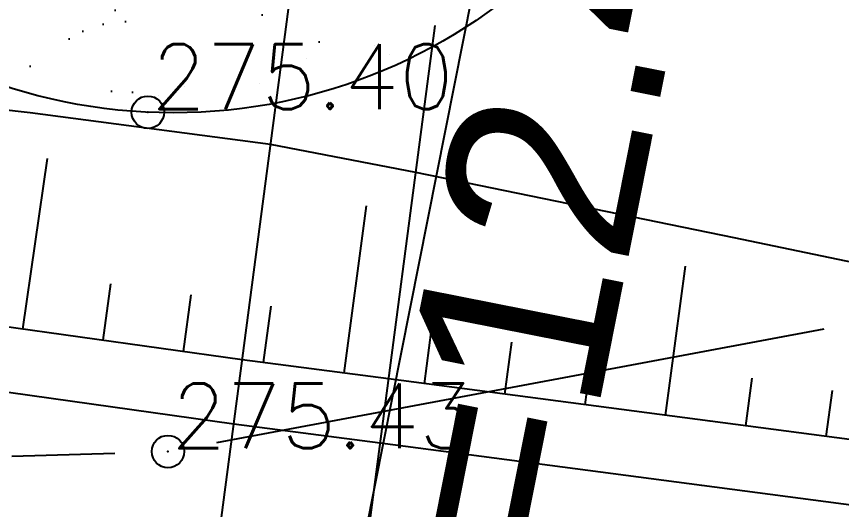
# Model space of a CAD drawing. Header units: millimetres. Extents: x 524954 to 526204, y 9523489 to 9524010.
# Drawn here: x 525452 to 525464.72, y 9523655.73 to 9523663.34 of the extents above; entities that cross this region are included whole.
import ezdxf
from ezdxf.enums import TextEntityAlignment as Align

# ---------------------------------------------------------------- set-up
doc = ezdxf.new("R2010")
doc.units = ezdxf.units.MM
doc.header["$PDMODE"] = 32
doc.header["$PDSIZE"] = 0.5
doc.linetypes.add('AXES2', pattern=[28.575, 19.05, -3.175, 3.175, -3.175])
for name, color, linetype in [('Axe_Route_Existante', 1, 'AXES2'), ('Bord_Route_Existante', 6, 'Continuous'), ("Route - Bretelle d'entrée - Restitution en plan - GEM_Berme", 7, 'Continuous'), ("Route - Bretelle d'entrée - Restitution en plan - GEM_Bretelle", 7, 'Continuous'), ("Route - Bretelle d'entrée - Restitution en plan - Talus remblais", 94, 'Continuous'), ("Route - Bretelle d'entrée - Tabulations", 7, 'Continuous'), ("Route - Bretelle d'entrée - Textes - Arcs", 5, 'Continuous'), ('Route - Bretelle de sortie - Textes - Arcs', 7, 'Continuous'), ('TopoAlt', 3, 'Continuous'), ('TOPOJIS', 7, 'Continuous')]:
    doc.layers.add(name, color=color, linetype=linetype)
doc.styles.add('Affichages route', font='arial.ttf', dxfattribs={"height": 0.5})
doc.styles.add('Simplex 1.0', font='Simplex.shx', dxfattribs={"width": 0.99, "height": 1})

# ---------------------------------------------------------------- blocks, each defined once
blk = doc.blocks.new('TCPOINT M')
at = {"color": 0}
blk.add_point((0, 0), dxfattribs=at)
at = {"layer": 'TopoAlt', "style": 'Simplex 1.0', "width": 0.99}
blk.add_attdef('ALT', (0.15, 0.15), '', height=1, dxfattribs=at)
blk = doc.blocks.new('MENSURA_TALSYMm_18')
at = {"layer": "Route - Bretelle d'entrée - Restitution en plan - Talus remblais"}
for p, q in [((525452.095, 9523658.514), (525452.476, 9523661.147)), ((525457.048, 9523657.835), (525457.396, 9523660.414)), ((525462.006, 9523657.183), (525462.314, 9523659.484)), ((525453.333, 9523658.341), (525453.454, 9523659.213)), ((525454.571, 9523658.168), (525454.689, 9523659.043)), ((525455.809, 9523657.998), (525455.927, 9523658.869)), ((525458.288, 9523657.672), (525458.399, 9523658.502)), ((525459.527, 9523657.509), (525459.635, 9523658.315)), ((525460.766, 9523657.346), (525460.871, 9523658.129)), ((525463.245, 9523657.02), (525463.343, 9523657.756)), ((525464.484, 9523656.857), (525464.579, 9523657.568))]:
    blk.add_line(p, q, dxfattribs=at)

msp = doc.modelspace()

# ---------------------------------------------------------------- hatches: boundary and pattern name
at = {"layer": 'Bord_Route_Existante'}
h = msp.add_hatch(dxfattribs=at)
h.set_pattern_fill('ALEA', color=8, scale=0.25, style=0)
h.set_pattern_definition([(312, (0.25, 0), (2.9344428012, 0.62373507155), [0, -1.875]), (67, (-0.125, 0.2165), (-2.9776384537, -0.36560803074), [0, -3.125]), (153, (-0.125, 0.2165), (0.15700786934, -2.99588860306), [0, -2.5]), (180, (-0.125, -0.2165), (1.5, -2.59807621), [0, -2.5]), (74, (-1, 0), (-2.9108871775, -0.7257656872), [0, -2.5]), (286, (-1, 0), (2.9108871775, -0.7257656872), [0, -2.5]), (52, (0.5, -0.866), (-2.97080420516, 0.41751930205), [0, -3.125]), (300, (0.5, 0.866), (2.9999999988, -7e-10), [0, -2.5]), (175, (0.5, 0.866), (1.26785478534, -2.71892335976), [0, -2.5]), (114, (0.125, 0.6495), (-2.9835656849, 0.31358539035), [0, -1.25]), (248, (0.125, -0.6495), (1.8469844247, -2.3640322603), [0, -1.55])])
edge = h.paths.add_edge_path()
edge.add_arc((525454.415, 9523670.203), 8.352, 0, 360)

# ---------------------------------------------------------------- linework, layer by layer
at = {"layer": 'Axe_Route_Existante', "ltscale": 0.5, "flags": 128}
msp.add_lwpolyline([(524973.101, 9523802.49), (525007.26, 9523792.779), (525027.54, 9523787.364), (525056.127, 9523779.755), (525082.674, 9523773.102), (525107.546, 9523770.048), (525120.684, 9523770.139), (525151.777, 9523772.648), (525176.899, 9523773.894), (525199.324, 9523771.095), (525218.337, 9523765.264), (525227.192, 9523761.534), (525233.843, 9523758.094), (525246.468, 9523751.167), (525256.506, 9523745.531), (525267.014, 9523739.694), (525277.691, 9523733.704), (525288.849, 9523727.299), (525294.632, 9523724.022), (525301.927, 9523719.966), (525310.691, 9523715.333), (525328.32, 9523705.784), (525328.32, 9523705.784), (525337.316, 9523700.691), (525351.138, 9523692.703), (525363.696, 9523685.45), (525368.801, 9523682.627), (525375.475, 9523679.109), (525390.225, 9523670.468), (525400.9, 9523665.019), (525419.619, 9523658.456), (525435.368, 9523656.046), (525454.334, 9523656.625), (525476.288, 9523660.734), (525488.784, 9523664.768), (525501.859, 9523668.012), (525521.809, 9523675.315), (525541.116, 9523687.802), (525552.62, 9523697.708), (525562.351, 9523710.18), (525568.681, 9523722.572), (525575.059, 9523738.704), (525576.995, 9523751.051), (525577.798, 9523776.069), (525576.166, 9523799.52), (525574.181, 9523815.429), (525572.049, 9523834.204), (525569.92, 9523851.041), (525567.326, 9523868.19), (525565.579, 9523885.379), (525563.689, 9523903.219), (525561.356, 9523920.701), (525558.839, 9523938.161)], dxfattribs=at)
at = {"layer": 'Bord_Route_Existante'}
msp.add_circle((525454.415, 9523670.203), 8.352, dxfattribs=at)
at = {"layer": "Route - Bretelle d'entrée - Restitution en plan - GEM_Berme", "flags": 128}
msp.add_lwpolyline([(525467.651, 9523656.441), (525462.693, 9523657.093), (525457.736, 9523657.745), (525455.479, 9523658.041), (525451.725, 9523658.565), (525447.981, 9523659.149), (525443.147, 9523659.993), (525438.331, 9523660.937), (525433.539, 9523661.979)], dxfattribs=at)
at = {"layer": "Route - Bretelle d'entrée - Restitution en plan - GEM_Bretelle", "flags": 128}
msp.add_lwpolyline([(525467.52, 9523655.45), (525462.563, 9523656.101), (525457.606, 9523656.753), (525455.348, 9523657.05), (525451.579, 9523657.576), (525447.819, 9523658.162), (525442.964, 9523659.01), (525438.129, 9523659.957), (525433.293, 9523661.008)], dxfattribs=at)
at = {"layer": "Route - Bretelle d'entrée - Restitution en plan - Talus remblais", "flags": 128}
msp.add_lwpolyline([(525521.624, 9523650.981), (525516.948, 9523651.408), (525514.667, 9523651.726), (525507.434, 9523652.726), (525504.462, 9523653.363), (525501.434, 9523653.843), (525499.545, 9523654.176), (525497.65, 9523654.469), (525492.66, 9523654.872), (525487.633, 9523654.994), (525482.662, 9523655.541), (525477.774, 9523656.727), (525472.884, 9523657.89), (525467.974, 9523658.899), (525463.065, 9523659.921), (525458.155, 9523660.929), (525455.915, 9523661.363), (525452.211, 9523661.853), (525448.492, 9523662.269), (525443.736, 9523663.175), (525439.021, 9523664.276), (525434.455, 9523665.602)], dxfattribs=at)
at = {"layer": "Route - Bretelle d'entrée - Tabulations"}
msp.add_line((525455.846, 9523643.368), (525458.453, 9523663.198), dxfattribs=at)
at = {"layer": "Route - Bretelle d'entrée - Textes - Arcs"}
msp.add_line((525454.892, 9523653.58), (525464.017, 9523722.983), dxfattribs=at)
at = {"layer": 'Route - Bretelle de sortie - Textes - Arcs'}
msp.add_line((525452.023, 9523628.322), (525465.631, 9523696.987), dxfattribs=at)

# ---------------------------------------------------------------- block references
at = {"layer": "Route - Bretelle d'entrée - Restitution en plan - Talus remblais"}
msp.add_blockref('MENSURA_TALSYMm_18', (0, 0), dxfattribs=at)
at = {"layer": 'TOPOJIS'}
ref = msp.add_blockref('TCPOINT M', (525454.024, 9523661.86, 275.4), dxfattribs=at)
ref.add_attrib('ALT', '275.40', (525454.074, 9523661.91, 275.4), dxfattribs={"layer": 'TopoAlt', "height": 1, "style": 'Simplex 1.0', "width": 0.99})
ref = msp.add_blockref('TCPOINT M', (525454.334, 9523656.625, 275.43), dxfattribs=at)
ref.add_attrib('ALT', '275.43', (525454.384, 9523656.675, 275.43), dxfattribs={"layer": 'TopoAlt', "height": 1, "style": 'Simplex 1.0', "width": 0.99})

# ---------------------------------------------------------------- texts
at = {"layer": 'Route - Bretelle de sortie - Textes - Arcs', "style": 'Affichages route'}
msp.add_text('G=12.45gr', height=3, rotation=78.7909, dxfattribs=at).set_placement((525458.827, 9523661.905), align=Align.TOP_CENTER)

doc.saveas('drawing.dxf')
